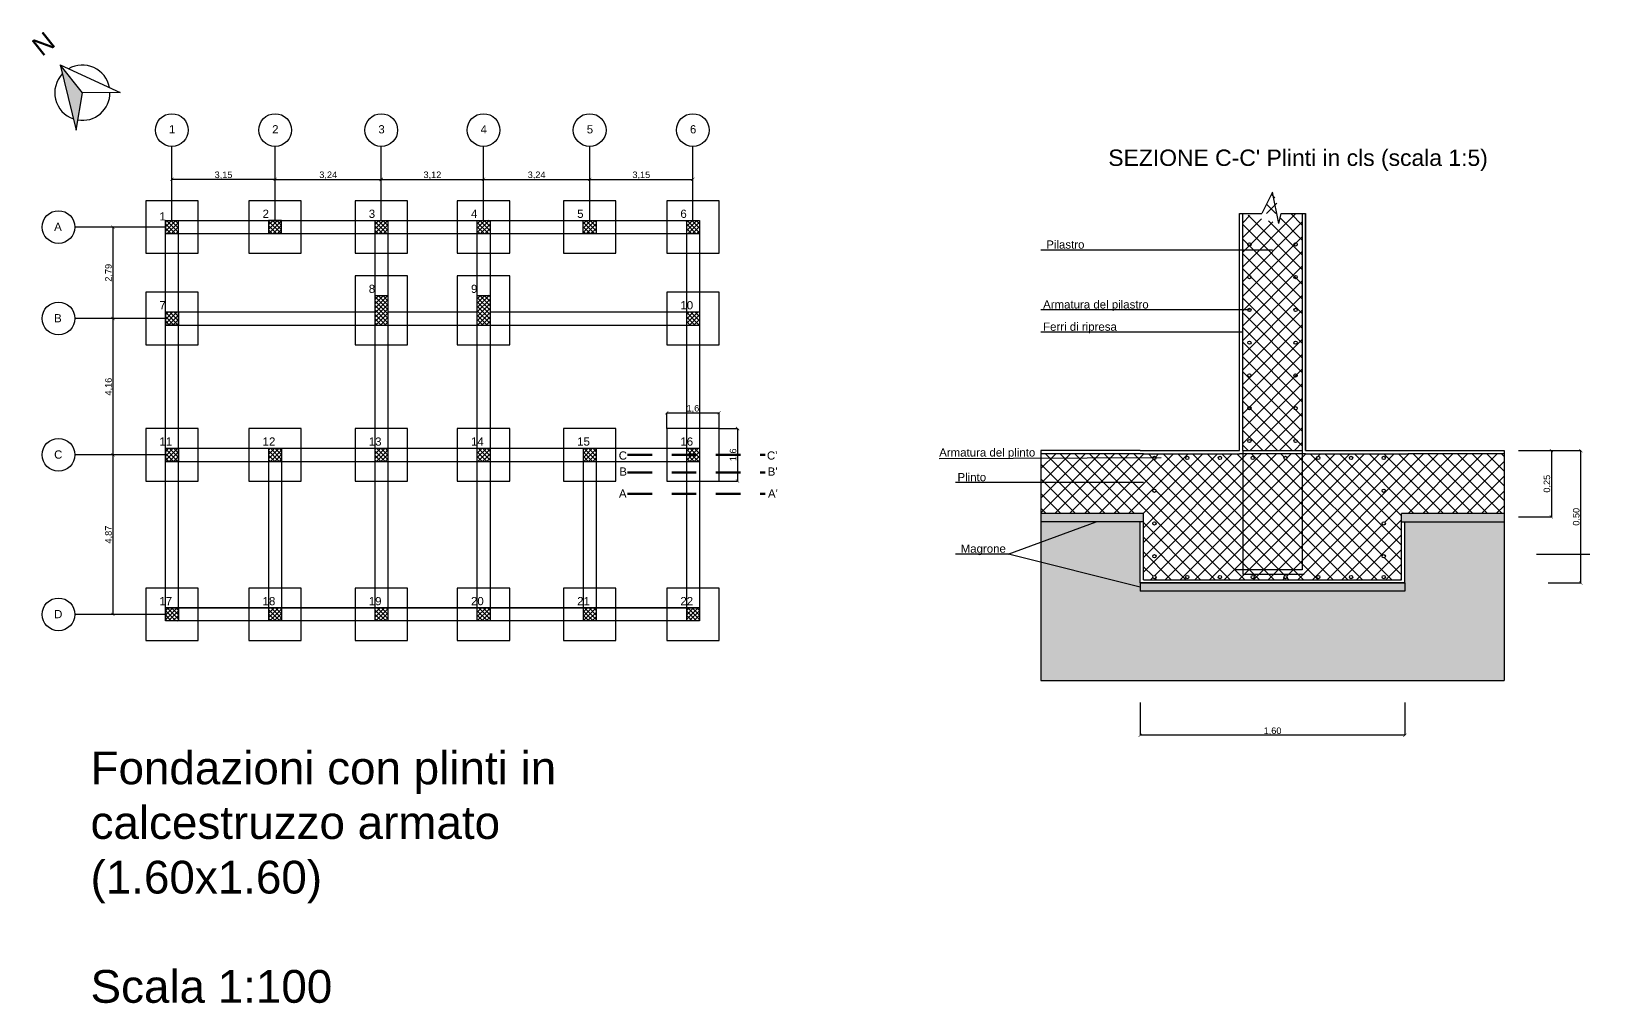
# Model space of a CAD drawing. Header units: millimetres. Extents: x 2459 to 3981, y 1231 to 4850.
# Drawn here: x 3890.41 to 3938.85, y 1268.4 to 1298.05 of the extents above; entities that cross this region are included whole.
import ezdxf
from ezdxf.enums import TextEntityAlignment as Align

# ---------------------------------------------------------------- set-up
doc = ezdxf.new("R2010")
doc.units = ezdxf.units.MM
for name, pattern in [('JIS_02_0.7', [1.35, 0.75, -0.6]), ('JIS_02_1.0', [2, 1, -1]), ('TRATTEGGIATA', [0.75, 0.5, -0.25])]:
    doc.linetypes.add(name, pattern=pattern)
doc.layers.add('quoteee', color=7, linetype='Continuous')
doc.layers.add('SEZIONI', color=7, linetype='TRATTEGGIATA', lineweight=60)
doc.styles.get("Standard").update_dxf_attribs({"font": 'arial.ttf'})
doc.dimstyles.new('Copia di ISO-25', dxfattribs={"dimtxt": 0.2, "dimasz": 0.1, "dimexe": 0, "dimexo": 0, "dimgap": 0, "dimtad": 3, "dimtxsty": 'Standard', "dimblk": 'ARCHTICK', "dimcen": -2.5, "dimclrd": 256, "dimclre": 256, "dimclrt": 256, "dimadec": 0, "dimazin": 0, "dimtfac": 1, "dimtmove": 2, "dimatfit": 3, "dimldrblk": 'ARCHTICK', "dimfxl": 1, "dimfxlon": 1, "dimtfillclr": 256, "dimlwd": -1, "dimlwe": -1, "dimarcsym": 0})

# ---------------------------------------------------------------- blocks, each defined once
blk = doc.blocks.new('_ArchTick')
at = {"color": 0, "linetype": 'ByBlock', "const_width": 0.15}
blk.add_lwpolyline([(-0.5, -0.5), (0.5, 0.5)], dxfattribs=at)
blk = doc.blocks.new('*D562')
at = {"ltscale": 0.01, "transparency": 16777216}
for p, q in [((3935.783, 1285.268), (3936.783, 1285.268)), ((3936.783, 1285.268), (3936.783, 1283.249)), ((3935.783, 1283.249), (3936.783, 1283.249))]:
    blk.add_line(p, q, dxfattribs=at)
at = {"layer": 'Defpoints', "color": 0, "lineweight": -3, "ltscale": 0.01, "transparency": 16777216}
for p in [(3935.339, 1285.268), (3935.339, 1283.249), (3936.783, 1283.249)]:
    blk.add_point(p, dxfattribs=at)
at = {"ltscale": 0.01, "transparency": 16777216, "xscale": 0.1, "yscale": 0.1, "zscale": 0.1}
for p, rotation in [((3936.783, 1285.268), 90), ((3936.783, 1283.249), 270)]:
    blk.add_blockref('_ArchTick', p, dxfattribs=dict(at, rotation=rotation))
at = {"ltscale": 0.01, "transparency": 16777216, "insert": (3936.663, 1284.258), "char_height": 0.2, "attachment_point": 5, "rotation": 90}
blk.add_mtext('0,25', dxfattribs=at)
blk = doc.blocks.new('*D563')
at = {"ltscale": 0.01, "transparency": 16777216}
for p, q in [((3936.679, 1285.268), (3937.679, 1285.268)), ((3937.679, 1281.23), (3937.679, 1285.268)), ((3936.679, 1281.23), (3937.679, 1281.23))]:
    blk.add_line(p, q, dxfattribs=at)
at = {"layer": 'Defpoints', "color": 0, "lineweight": -3, "ltscale": 0.01, "transparency": 16777216}
for p in [(3932.31, 1285.268), (3937.679, 1285.268), (3932.31, 1281.23)]:
    blk.add_point(p, dxfattribs=at)
at = {"ltscale": 0.01, "transparency": 16777216, "xscale": 0.1, "yscale": 0.1, "zscale": 0.1}
for p, rotation in [((3937.679, 1285.268), 90), ((3937.679, 1281.23), 270)]:
    blk.add_blockref('_ArchTick', p, dxfattribs=dict(at, rotation=rotation))
at = {"ltscale": 0.01, "transparency": 16777216, "insert": (3937.558, 1283.249), "char_height": 0.2, "attachment_point": 5, "rotation": 90}
blk.add_mtext('0,50', dxfattribs=at)
blk = doc.blocks.new('*D676')
at = {"ltscale": 0.01, "transparency": 16777216}
for p, q in [((3924.233, 1277.581), (3924.233, 1276.581)), ((3932.31, 1277.581), (3932.31, 1276.581)), ((3932.31, 1276.581), (3924.233, 1276.581))]:
    blk.add_line(p, q, dxfattribs=at)
at = {"layer": 'Defpoints', "color": 0, "lineweight": -3, "ltscale": 0.01, "transparency": 16777216}
for p in [(3924.233, 1280.98), (3932.31, 1280.98), (3924.233, 1276.581)]:
    blk.add_point(p, dxfattribs=at)
at = {"ltscale": 0.01, "transparency": 16777216, "xscale": 0.1, "yscale": 0.1, "zscale": 0.1, "rotation": 180}
blk.add_blockref('_ArchTick', (3924.233, 1276.581), dxfattribs=at)
at = {"ltscale": 0.01, "transparency": 16777216, "xscale": 0.1, "yscale": 0.1, "zscale": 0.1}
blk.add_blockref('_ArchTick', (3932.31, 1276.581), dxfattribs=at)
at = {"lineweight": -3, "ltscale": 0.01, "transparency": 16777216, "insert": (3928.272, 1276.701), "char_height": 0.2, "attachment_point": 5}
blk.add_mtext('1,60', dxfattribs=at)
blk = doc.blocks.new('*D684')
at = {"layer": 'Defpoints', "color": 0, "linetype": 'Continuous', "lineweight": -3, "ltscale": 0.01, "transparency": 16777216}
for p in [(3904.193, 1293.546), (3901.073, 1292.291), (3904.193, 1292.291)]:
    blk.add_point(p, dxfattribs=at)
at = {"layer": 'quoteee', "ltscale": 0.01, "transparency": 16777216}
for p, q in [((3901.073, 1292.546), (3901.073, 1293.546)), ((3901.073, 1293.546), (3904.193, 1293.546)), ((3904.193, 1292.546), (3904.193, 1293.546))]:
    blk.add_line(p, q, dxfattribs=at)
at = {"layer": 'quoteee', "linetype": 'Continuous', "ltscale": 0.01, "transparency": 16777216, "xscale": 0.1, "yscale": 0.1, "zscale": 0.1, "rotation": 180}
blk.add_blockref('_ArchTick', (3901.073, 1293.546), dxfattribs=at)
at = {"layer": 'quoteee', "linetype": 'Continuous', "ltscale": 0.01, "transparency": 16777216, "xscale": 0.1, "yscale": 0.1, "zscale": 0.1}
blk.add_blockref('_ArchTick', (3904.193, 1293.546), dxfattribs=at)
at = {"layer": 'quoteee', "linetype": 'Continuous', "lineweight": -3, "ltscale": 0.01, "transparency": 16777216, "insert": (3902.633, 1293.667), "char_height": 0.2, "attachment_point": 5}
blk.add_mtext('3,12', dxfattribs=at)
blk = doc.blocks.new('*D685')
at = {"layer": 'Defpoints', "color": 0, "linetype": 'Continuous', "lineweight": -3, "ltscale": 0.01, "transparency": 16777216}
for p in [(3894.683, 1293.546), (3894.683, 1292.291), (3897.833, 1292.291)]:
    blk.add_point(p, dxfattribs=at)
at = {"layer": 'quoteee', "ltscale": 0.01, "transparency": 16777216}
for p, q in [((3894.683, 1292.546), (3894.683, 1293.546)), ((3897.833, 1293.546), (3894.683, 1293.546)), ((3897.833, 1292.546), (3897.833, 1293.546))]:
    blk.add_line(p, q, dxfattribs=at)
at = {"layer": 'quoteee', "linetype": 'Continuous', "ltscale": 0.01, "transparency": 16777216, "xscale": 0.1, "yscale": 0.1, "zscale": 0.1, "rotation": 180}
blk.add_blockref('_ArchTick', (3894.683, 1293.546), dxfattribs=at)
at = {"layer": 'quoteee', "linetype": 'Continuous', "ltscale": 0.01, "transparency": 16777216, "xscale": 0.1, "yscale": 0.1, "zscale": 0.1}
blk.add_blockref('_ArchTick', (3897.833, 1293.546), dxfattribs=at)
at = {"layer": 'quoteee', "linetype": 'Continuous', "lineweight": -3, "ltscale": 0.01, "transparency": 16777216, "insert": (3896.258, 1293.667), "char_height": 0.2, "attachment_point": 5}
blk.add_mtext('3,15', dxfattribs=at)
blk = doc.blocks.new('*D686')
at = {"layer": 'Defpoints', "color": 0, "linetype": 'Continuous', "lineweight": -3, "ltscale": 0.01, "transparency": 16777216}
for p in [(3901.073, 1293.546), (3897.833, 1292.291), (3901.073, 1292.291)]:
    blk.add_point(p, dxfattribs=at)
at = {"layer": 'quoteee', "ltscale": 0.01, "transparency": 16777216}
for p, q in [((3897.833, 1292.546), (3897.833, 1293.546)), ((3897.833, 1293.546), (3901.073, 1293.546)), ((3901.073, 1292.546), (3901.073, 1293.546))]:
    blk.add_line(p, q, dxfattribs=at)
at = {"layer": 'quoteee', "linetype": 'Continuous', "ltscale": 0.01, "transparency": 16777216, "xscale": 0.1, "yscale": 0.1, "zscale": 0.1, "rotation": 180}
blk.add_blockref('_ArchTick', (3897.833, 1293.546), dxfattribs=at)
at = {"layer": 'quoteee', "linetype": 'Continuous', "ltscale": 0.01, "transparency": 16777216, "xscale": 0.1, "yscale": 0.1, "zscale": 0.1}
blk.add_blockref('_ArchTick', (3901.073, 1293.546), dxfattribs=at)
at = {"layer": 'quoteee', "linetype": 'Continuous', "lineweight": -3, "ltscale": 0.01, "transparency": 16777216, "insert": (3899.453, 1293.667), "char_height": 0.2, "attachment_point": 5}
blk.add_mtext('3,24', dxfattribs=at)
blk = doc.blocks.new('*D687')
at = {"layer": 'Defpoints', "color": 0, "linetype": 'Continuous', "lineweight": -3, "ltscale": 0.01, "transparency": 16777216}
for p in [(3907.433, 1293.546), (3904.193, 1292.291), (3907.433, 1292.291)]:
    blk.add_point(p, dxfattribs=at)
at = {"layer": 'quoteee', "ltscale": 0.01, "transparency": 16777216}
for p, q in [((3904.193, 1292.546), (3904.193, 1293.546)), ((3904.193, 1293.546), (3907.433, 1293.546)), ((3907.433, 1292.546), (3907.433, 1293.546))]:
    blk.add_line(p, q, dxfattribs=at)
at = {"layer": 'quoteee', "linetype": 'Continuous', "ltscale": 0.01, "transparency": 16777216, "xscale": 0.1, "yscale": 0.1, "zscale": 0.1, "rotation": 180}
blk.add_blockref('_ArchTick', (3904.193, 1293.546), dxfattribs=at)
at = {"layer": 'quoteee', "linetype": 'Continuous', "ltscale": 0.01, "transparency": 16777216, "xscale": 0.1, "yscale": 0.1, "zscale": 0.1}
blk.add_blockref('_ArchTick', (3907.433, 1293.546), dxfattribs=at)
at = {"layer": 'quoteee', "linetype": 'Continuous', "lineweight": -3, "ltscale": 0.01, "transparency": 16777216, "insert": (3905.813, 1293.667), "char_height": 0.2, "attachment_point": 5}
blk.add_mtext('3,24', dxfattribs=at)
blk = doc.blocks.new('*D688')
at = {"layer": 'Defpoints', "color": 0, "linetype": 'Continuous', "lineweight": -3, "ltscale": 0.01, "transparency": 16777216}
for p in [(3910.583, 1293.546), (3907.433, 1292.291), (3910.583, 1292.291)]:
    blk.add_point(p, dxfattribs=at)
at = {"layer": 'quoteee', "ltscale": 0.01, "transparency": 16777216}
for p, q in [((3907.433, 1292.546), (3907.433, 1293.546)), ((3907.433, 1293.546), (3910.583, 1293.546)), ((3910.583, 1292.546), (3910.583, 1293.546))]:
    blk.add_line(p, q, dxfattribs=at)
at = {"layer": 'quoteee', "linetype": 'Continuous', "ltscale": 0.01, "transparency": 16777216, "xscale": 0.1, "yscale": 0.1, "zscale": 0.1, "rotation": 180}
blk.add_blockref('_ArchTick', (3907.433, 1293.546), dxfattribs=at)
at = {"layer": 'quoteee', "linetype": 'Continuous', "ltscale": 0.01, "transparency": 16777216, "xscale": 0.1, "yscale": 0.1, "zscale": 0.1}
blk.add_blockref('_ArchTick', (3910.583, 1293.546), dxfattribs=at)
at = {"layer": 'quoteee', "linetype": 'Continuous', "lineweight": -3, "ltscale": 0.01, "transparency": 16777216, "insert": (3909.008, 1293.667), "char_height": 0.2, "attachment_point": 5}
blk.add_mtext('3,15', dxfattribs=at)
blk = doc.blocks.new('*D689')
at = {"layer": 'Defpoints', "color": 0, "linetype": 'Continuous', "lineweight": -3, "ltscale": 0.01, "transparency": 16777216}
for p in [(3894.483, 1292.091), (3892.885, 1289.301), (3894.483, 1289.301)]:
    blk.add_point(p, dxfattribs=at)
at = {"layer": 'quoteee', "ltscale": 0.01, "transparency": 16777216}
for p, q in [((3893.885, 1292.091), (3892.885, 1292.091)), ((3892.885, 1292.091), (3892.885, 1289.301)), ((3893.885, 1289.301), (3892.885, 1289.301))]:
    blk.add_line(p, q, dxfattribs=at)
at = {"layer": 'quoteee', "linetype": 'Continuous', "ltscale": 0.01, "transparency": 16777216, "xscale": 0.1, "yscale": 0.1, "zscale": 0.1}
for p, rotation in [((3892.885, 1292.091), 90), ((3892.885, 1289.301), 270)]:
    blk.add_blockref('_ArchTick', p, dxfattribs=dict(at, rotation=rotation))
at = {"layer": 'quoteee', "linetype": 'Continuous', "lineweight": -3, "ltscale": 0.01, "transparency": 16777216, "insert": (3892.764, 1290.696), "char_height": 0.2, "attachment_point": 5, "rotation": 90}
blk.add_mtext('2,79', dxfattribs=at)
blk = doc.blocks.new('*D690')
at = {"layer": 'Defpoints', "color": 0, "linetype": 'Continuous', "lineweight": -3, "ltscale": 0.01, "transparency": 16777216}
for p in [(3894.483, 1289.301), (3892.885, 1285.141), (3894.483, 1285.141)]:
    blk.add_point(p, dxfattribs=at)
at = {"layer": 'quoteee', "ltscale": 0.01, "transparency": 16777216}
for p, q in [((3893.885, 1289.301), (3892.885, 1289.301)), ((3892.885, 1289.301), (3892.885, 1285.141)), ((3893.885, 1285.141), (3892.885, 1285.141))]:
    blk.add_line(p, q, dxfattribs=at)
at = {"layer": 'quoteee', "linetype": 'Continuous', "ltscale": 0.01, "transparency": 16777216, "xscale": 0.1, "yscale": 0.1, "zscale": 0.1}
for p, rotation in [((3892.885, 1289.301), 90), ((3892.885, 1285.141), 270)]:
    blk.add_blockref('_ArchTick', p, dxfattribs=dict(at, rotation=rotation))
at = {"layer": 'quoteee', "linetype": 'Continuous', "lineweight": -3, "ltscale": 0.01, "transparency": 16777216, "insert": (3892.764, 1287.221), "char_height": 0.2, "attachment_point": 5, "rotation": 90}
blk.add_mtext('4,16', dxfattribs=at)
blk = doc.blocks.new('*D691')
at = {"layer": 'Defpoints', "color": 0, "linetype": 'Continuous', "lineweight": -3, "ltscale": 0.01, "transparency": 16777216}
for p in [(3894.483, 1285.141), (3892.885, 1280.271), (3894.483, 1280.271)]:
    blk.add_point(p, dxfattribs=at)
at = {"layer": 'quoteee', "ltscale": 0.01, "transparency": 16777216}
for p, q in [((3893.885, 1285.141), (3892.885, 1285.141)), ((3892.885, 1285.141), (3892.885, 1280.271)), ((3893.885, 1280.271), (3892.885, 1280.271))]:
    blk.add_line(p, q, dxfattribs=at)
at = {"layer": 'quoteee', "linetype": 'Continuous', "ltscale": 0.01, "transparency": 16777216, "xscale": 0.1, "yscale": 0.1, "zscale": 0.1}
for p, rotation in [((3892.885, 1285.141), 90), ((3892.885, 1280.271), 270)]:
    blk.add_blockref('_ArchTick', p, dxfattribs=dict(at, rotation=rotation))
at = {"layer": 'quoteee', "linetype": 'Continuous', "lineweight": -3, "ltscale": 0.01, "transparency": 16777216, "insert": (3892.764, 1282.706), "char_height": 0.2, "attachment_point": 5, "rotation": 90}
blk.add_mtext('4,87', dxfattribs=at)
blk = doc.blocks.new('*D694')
at = {"ltscale": 0.01, "transparency": 16777216}
for p, q in [((3909.783, 1285.941), (3909.783, 1286.423)), ((3909.783, 1286.423), (3911.383, 1286.423)), ((3911.383, 1285.941), (3911.383, 1286.423))]:
    blk.add_line(p, q, dxfattribs=at)
at = {"layer": 'Defpoints', "color": 0, "linetype": 'Continuous', "lineweight": -3, "ltscale": 0.01, "transparency": 16777216}
for p in [(3911.383, 1286.423), (3909.783, 1285.941), (3911.383, 1285.941)]:
    blk.add_point(p, dxfattribs=at)
at = {"linetype": 'Continuous', "ltscale": 0.01, "transparency": 16777216, "xscale": 0.1, "yscale": 0.1, "zscale": 0.1, "rotation": 180}
blk.add_blockref('_ArchTick', (3909.783, 1286.423), dxfattribs=at)
at = {"linetype": 'Continuous', "ltscale": 0.01, "transparency": 16777216, "xscale": 0.1, "yscale": 0.1, "zscale": 0.1}
blk.add_blockref('_ArchTick', (3911.383, 1286.423), dxfattribs=at)
at = {"linetype": 'Continuous', "lineweight": -3, "ltscale": 0.01, "transparency": 16777216, "insert": (3910.583, 1286.543), "char_height": 0.2, "attachment_point": 5}
blk.add_mtext('1,6', dxfattribs=at)
blk = doc.blocks.new('*D695')
at = {"ltscale": 0.01, "transparency": 16777216}
for p, q in [((3911.383, 1285.941), (3911.946, 1285.941)), ((3911.946, 1285.941), (3911.946, 1284.341)), ((3911.383, 1284.341), (3911.946, 1284.341))]:
    blk.add_line(p, q, dxfattribs=at)
at = {"layer": 'Defpoints', "color": 0, "linetype": 'Continuous', "lineweight": -3, "ltscale": 0.01, "transparency": 16777216}
for p in [(3911.383, 1285.941), (3911.383, 1284.341), (3911.946, 1284.341)]:
    blk.add_point(p, dxfattribs=at)
at = {"linetype": 'Continuous', "ltscale": 0.01, "transparency": 16777216, "xscale": 0.1, "yscale": 0.1, "zscale": 0.1}
for p, rotation in [((3911.946, 1285.941), 90), ((3911.946, 1284.341), 270)]:
    blk.add_blockref('_ArchTick', p, dxfattribs=dict(at, rotation=rotation))
at = {"linetype": 'Continuous', "lineweight": -3, "ltscale": 0.01, "transparency": 16777216, "insert": (3911.826, 1285.141), "char_height": 0.2, "attachment_point": 5, "rotation": 90}
blk.add_mtext('1,6', dxfattribs=at)

msp = doc.modelspace()

# ---------------------------------------------------------------- hatches: boundary and pattern name
at = {"linetype": 'Continuous', "ltscale": 0.01}
h = msp.add_hatch(color=256, dxfattribs=at)
h.dxf.hatch_style = 1
h.paths.add_polyline_path([(3891.761165, 1295.046788), (3891.950362, 1296.189699), (3891.272383, 1297.038972)])
at = {"ltscale": 0.01, "true_color": 0x939598, "transparency": 33554559}
h = msp.add_hatch(dxfattribs=at)
h.set_pattern_fill('ANSI37', color=252, scale=0.1)
h.set_pattern_definition([(45, (787.16308, -416.97187), (-0.224506403, 0.224506403), []), (135, (787.16308, -416.97187), (-0.224506403, -0.224506403), [])])
h.paths.add_polyline_path([(3929.181354, 1283.645877), (3929.181354, 1285.167942), (3927.362196, 1285.167942), (3927.362196, 1283.513068), (3927.362196, 1281.626719), (3929.181354, 1281.626719)], flags=17)
h.paths.add_polyline_path([(3928.618014, 1285.045419, -1), (3928.718014, 1285.045419, -1)], flags=16)
h.paths.add_polyline_path([(3927.618014, 1285.045419, -1), (3927.718014, 1285.045419, -1)], flags=16)
h.paths.add_polyline_path([(3927.362196, 1283.513068), (3927.362196, 1285.167942), (3927.262196, 1285.167942), (3924.33346, 1285.167942), (3921.204724, 1285.167942), (3921.204724, 1283.348785), (3924.33346, 1283.348785), (3924.33346, 1281.329628), (3932.21009, 1281.329628), (3932.21009, 1283.348785), (3935.338826, 1283.348785), (3935.338826, 1285.167942), (3932.41009, 1285.167942), (3929.281354, 1285.167942), (3929.181354, 1285.167942), (3929.181354, 1283.645877), (3929.181354, 1281.626719), (3927.362196, 1281.626719)])
h.paths.add_polyline_path([(3926.718014, 1281.407061, -1), (3926.618014, 1281.407061, -1)], flags=16)
h.paths.add_polyline_path([(3926.618014, 1285.045419, -1), (3926.718014, 1285.045419, -1)], flags=16)
h.paths.add_polyline_path([(3927.718014, 1281.407061, -1), (3927.618014, 1281.407061, -1)], flags=16)
h.paths.add_polyline_path([(3924.618014, 1283.045419, -1), (3924.718014, 1283.045419, -1)], flags=16)
h.paths.add_polyline_path([(3925.718014, 1281.407061, -1), (3925.618014, 1281.407061, -1)], flags=16)
h.paths.add_polyline_path([(3925.618014, 1285.045419, -1), (3925.718014, 1285.045419, -1)], flags=16)
h.paths.add_polyline_path([(3924.618014, 1284.045419, -1), (3924.718014, 1284.045419, -1)], flags=16)
h.paths.add_polyline_path([(3924.718014, 1282.045419, -1), (3924.618014, 1282.045419, -1)], flags=16)
h.paths.add_polyline_path([(3928.718014, 1281.407061, -1), (3928.618014, 1281.407061, -1)], flags=16)
h.paths.add_polyline_path([(3924.718014, 1281.407061, -1), (3924.618014, 1281.407061, -1)], flags=16)
h.paths.add_polyline_path([(3924.618014, 1285.045419, -1), (3924.718014, 1285.045419, -1)], flags=16)
h.paths.add_polyline_path([(3929.718014, 1281.407061, -1), (3929.618014, 1281.407061, -1)], flags=16)
h.paths.add_polyline_path([(3929.618014, 1285.045419, -1), (3929.718014, 1285.045419, -1)], flags=16)
h.paths.add_polyline_path([(3930.718014, 1281.407061, -1), (3930.618014, 1281.407061, -1)], flags=16)
h.paths.add_polyline_path([(3930.618014, 1285.045419, -1), (3930.718014, 1285.045419, -1)], flags=16)
h.paths.add_polyline_path([(3931.718014, 1283.045419, -1), (3931.618014, 1283.045419, -1)], flags=16)
h.paths.add_polyline_path([(3931.718014, 1284.045419, -1), (3931.618014, 1284.045419, -1)], flags=16)
h.paths.add_polyline_path([(3931.718014, 1282.045419, -1), (3931.618014, 1282.045419, -1)], flags=16)
h.paths.add_polyline_path([(3931.718014, 1281.407061, -1), (3931.618014, 1281.407061, -1)], flags=16)
h.paths.add_polyline_path([(3931.618014, 1285.045419, -1), (3931.718014, 1285.045419, -1)], flags=16)
h.paths.add_polyline_path([(3954.757099, 1285.167942), (3951.728363, 1285.167942), (3951.728363, 1285.267942), (3949.909206, 1285.267942), (3949.909206, 1285.167942), (3946.88047, 1285.167942), (3946.88047, 1281.329628), (3954.757099, 1281.329628)])
edge = h.paths.add_edge_path()
edge.add_line((3927.362196, 1285.267942), (3929.181354, 1285.267942))
edge.add_line((3927.362196, 1285.267942), (3927.362196, 1292.500137))
edge.add_line((3929.181354, 1292.500137), (3929.181354, 1285.267942))
edge.add_line((3928.460024, 1292.196038), (3928.271775, 1293.155559))
edge.add_line((3928.460024, 1292.196038), (3928.53695, 1292.500137))
edge.add_line((3928.271775, 1293.155559), (3927.950032, 1292.500137))
edge.add_line((3928.53695, 1292.500137), (3929.281354, 1292.500137))
edge.add_line((3927.262196, 1292.500137), (3927.950032, 1292.500137))
at = {"linetype": 'Continuous', "ltscale": 0.01}
h = msp.add_hatch(dxfattribs=at)
h.set_pattern_fill('ANSI37', color=256, scale=0.03)
h.set_pattern_definition([(45, (265.53718, -73.01051), (-0.067351921, 0.067351921), []), (135, (265.53718, -73.01051), (-0.067351921, -0.067351921), [])])
h.paths.add_polyline_path([(3901.272514, 1280.470565), (3900.872514, 1280.470565), (3900.872514, 1280.070565), (3901.272514, 1280.070565)])
h.paths.add_polyline_path([(3904.392514, 1280.470565), (3903.992514, 1280.470565), (3903.992514, 1280.070565), (3904.392514, 1280.070565)])
h.paths.add_polyline_path([(3894.882514, 1292.290565), (3894.482514, 1292.290565), (3894.482514, 1291.890565), (3894.882514, 1291.890565)])
h.paths.add_polyline_path([(3894.882514, 1289.500565), (3894.482514, 1289.500565), (3894.482514, 1289.100565), (3894.882514, 1289.100565)])
h.paths.add_polyline_path([(3901.272514, 1290.000565), (3900.872514, 1290.000565), (3900.872514, 1289.100565), (3901.272514, 1289.100565)])
h.paths.add_polyline_path([(3904.392514, 1290.000565), (3903.992514, 1290.000565), (3903.992514, 1289.100565), (3904.392514, 1289.100565)])
h.paths.add_polyline_path([(3901.272514, 1292.290565), (3900.872514, 1292.290565), (3900.872514, 1291.890565), (3901.272514, 1291.890565)])
h.paths.add_polyline_path([(3904.392514, 1292.290565), (3903.992514, 1292.290565), (3903.992514, 1291.890565), (3904.392514, 1291.890565)])
h.paths.add_polyline_path([(3910.782514, 1292.290565), (3910.382514, 1292.290565), (3910.382514, 1291.890565), (3910.782514, 1291.890565)])
h.paths.add_polyline_path([(3910.782514, 1289.500565), (3910.382514, 1289.500565), (3910.382514, 1289.100565), (3910.782514, 1289.100565)])
h.paths.add_polyline_path([(3910.782514, 1285.340565), (3910.382514, 1285.340565), (3910.382514, 1284.940565), (3910.782514, 1284.940565)])
h.paths.add_polyline_path([(3907.632514, 1285.340565), (3907.232514, 1285.340565), (3907.232514, 1284.940565), (3907.632514, 1284.940565)])
h.paths.add_polyline_path([(3904.392514, 1285.340565), (3903.992514, 1285.340565), (3903.992514, 1284.940565), (3904.392514, 1284.940565)])
h.paths.add_polyline_path([(3901.272514, 1285.340565), (3900.872514, 1285.340565), (3900.872514, 1284.940565), (3901.272514, 1284.940565)])
h.paths.add_polyline_path([(3898.032514, 1285.340565), (3897.632514, 1285.340565), (3897.632514, 1284.940565), (3898.032514, 1284.940565)])
h.paths.add_polyline_path([(3894.882514, 1285.340565), (3894.482514, 1285.340565), (3894.482514, 1284.940565), (3894.882514, 1284.940565)])
h.paths.add_polyline_path([(3898.032514, 1280.470565), (3897.632514, 1280.470565), (3897.632514, 1280.070565), (3898.032514, 1280.070565)])
h.paths.add_polyline_path([(3907.632514, 1280.470565), (3907.232514, 1280.470565), (3907.232514, 1280.070565), (3907.632514, 1280.070565)])
h.paths.add_polyline_path([(3897.632514, 1291.890565), (3898.032514, 1291.890565), (3898.032514, 1292.290565), (3897.632514, 1292.290565)])
h.paths.add_polyline_path([(3907.632514, 1291.890565), (3907.232514, 1291.890565), (3907.232514, 1292.290565), (3907.632514, 1292.290565)])
at = {"ltscale": 0.01, "true_color": 0x939598, "transparency": 33554559}
h = msp.add_hatch(dxfattribs=at)
h.set_pattern_fill('EARTH', color=252, scale=0.1, angle=45)
h.set_pattern_definition([(45, (787.1631, -416.9719), (0, 0.89802561), [0.635, -0.635]), (45, (786.9947, -416.8035), (0, 0.89802561), [0.635, -0.635]), (45, (786.8263, -416.6351), (0, 0.89802561), [0.635, -0.635]), (135, (786.8263, -416.52286), (-0.89802561, 0), [0.635, -0.635]), (135, (786.9947, -416.3545), (-0.89802561, 0), [0.635, -0.635]), (135, (787.1631, -416.1861), (-0.89802561, 0), [0.635, -0.635])])
h.paths.add_polyline_path([(3935.338826, 1283.098785), (3932.31009, 1283.098785), (3932.31009, 1281.229628), (3932.31009, 1280.979628), (3924.23346, 1280.979628), (3924.23346, 1281.229628), (3924.23346, 1283.098785), (3921.204724, 1283.098785), (3921.204724, 1278.248785), (3935.338826, 1278.248785)])
h.paths.add_polyline_path([(3957.885836, 1283.248785), (3954.857099, 1283.248785), (3954.857099, 1281.229628), (3954.857099, 1280.979628), (3946.78047, 1280.979628), (3946.78047, 1281.229628), (3946.78047, 1283.248785), (3943.751733, 1283.248785), (3943.751733, 1278.248785), (3957.885836, 1278.248785)])
h.paths.add_polyline_path([(3980.637112, 1283.248785), (3977.608376, 1283.248785), (3977.608376, 1280.729628), (3969.531746, 1280.729628), (3969.531746, 1283.248785), (3966.50301, 1283.248785), (3966.50301, 1278.248785), (3980.637112, 1278.248785)])
h.paths.add_polyline_path([(3969.531746, 1285.267942), (3966.50301, 1285.267942), (3966.50301, 1283.248785), (3969.531746, 1283.248785)])
h.paths.add_polyline_path([(3980.637112, 1285.267942), (3977.608376, 1285.267942), (3977.608376, 1283.248785), (3980.637112, 1283.248785)])
h.paths.add_polyline_path([(3977.608376, 1285.267942), (3969.531746, 1285.267942), (3969.531746, 1283.248785), (3969.531746, 1281.229628), (3977.608376, 1281.229628), (3977.608376, 1283.248785)])
h.paths.add_polyline_path([(3974.47964, 1283.248785), (3974.47964, 1282.769712), (3972.660482, 1282.769712), (3972.660482, 1283.248785), (3972.660482, 1285.167942), (3974.47964, 1285.167942)], flags=16)
h.paths.add_polyline_path([(3977.608376, 1281.229628), (3969.531746, 1281.229628), (3969.531746, 1280.729628), (3977.608376, 1280.729628)], flags=17)
h.paths.add_polyline_path([(3957.885836, 1285.267942), (3954.857099, 1285.267942), (3954.857099, 1283.248785), (3957.885836, 1283.248785)])
h.paths.add_polyline_path([(3946.78047, 1285.267942), (3943.751733, 1285.267942), (3943.751733, 1283.248785), (3946.78047, 1283.248785)])
h = msp.add_hatch(dxfattribs=at)
h.set_pattern_fill('CROSS', color=252, scale=0.01)
h.set_pattern_definition([(0, (264.06772, -115.493816), (0.0635, 0.0635), [0.03175, -0.09525]), (90, (264.0836, -115.50969), (-0.0635, 0.0635), [0.03175, -0.09525])])
h.paths.add_polyline_path([(3924.33346, 1283.348785), (3921.204724, 1283.348785), (3921.204724, 1283.248785), (3921.204724, 1283.098785), (3923.990012, 1283.098785), (3924.33346, 1283.098785)])
h.paths.add_polyline_path([(3935.338826, 1283.348785), (3932.21009, 1283.348785), (3932.21009, 1283.098785), (3935.095378, 1283.098785), (3935.338826, 1283.098785), (3935.338826, 1283.248785)])
h.paths.add_polyline_path([(3924.23346, 1280.979628), (3932.31009, 1280.979628), (3932.31009, 1281.229628), (3924.23346, 1281.229628)])
at = {"linetype": 'Continuous', "ltscale": 0.01}
h = msp.add_hatch(dxfattribs=at)
h.set_pattern_fill('ANSI37', color=256, scale=0.03)
h.set_pattern_definition([(45, (313.04826, -103.90139), (-0.067351921, 0.067351921), []), (135, (313.04826, -103.90139), (-0.067351921, -0.067351921), [])])
h.paths.add_polyline_path([(3894.882514, 1280.470565), (3894.482514, 1280.470565), (3894.482514, 1280.070565), (3894.882514, 1280.070565)])
h.paths.add_polyline_path([(3910.782514, 1280.070565), (3910.782514, 1280.470565), (3910.382514, 1280.470565), (3910.382514, 1280.070565)])

# ---------------------------------------------------------------- linework, layer by layer
for p, q in [((3891.272383, 1297.038972), (3893.108763, 1296.201841)), ((3891.272383, 1297.038972), (3891.761165, 1295.046788)), ((3891.950362, 1296.189699), (3891.272383, 1297.038972)), ((3891.272383, 1297.038972), (3893.108763, 1296.201841)), ((3891.272383, 1297.038972), (3891.761165, 1295.046788)), ((3891.950362, 1296.189699), (3891.272383, 1297.038972)), ((3891.761165, 1295.046788), (3891.950362, 1296.189699)), ((3891.761165, 1295.046788), (3891.950362, 1296.189699)), ((3893.108763, 1296.201841), (3891.950362, 1296.189699)), ((3893.108763, 1296.201841), (3891.950362, 1296.189699))]:
    msp.add_line(p, q)
at = {"linetype": 'Continuous', "lineweight": -3, "ltscale": 0.01}
for p, q in [((3894.682514, 1292.290565), (3894.682514, 1294.55087)), ((3897.832514, 1292.290565), (3897.832514, 1294.55087)), ((3901.072514, 1292.290565), (3901.072514, 1294.55087)), ((3904.192514, 1292.290565), (3904.192514, 1294.55087)), ((3907.432514, 1292.290565), (3907.432514, 1294.55087)), ((3910.582514, 1292.290565), (3910.582514, 1294.55087)), ((3894.482514, 1292.290565), (3910.782514, 1292.290565)), ((3894.482514, 1280.070565), (3894.482514, 1292.290565)), ((3894.882514, 1280.070565), (3894.882514, 1292.290565)), ((3900.872514, 1292.290565), (3900.872514, 1284.940565)), ((3901.272514, 1292.290565), (3901.272514, 1284.940565)), ((3903.992514, 1292.290565), (3903.992514, 1284.940565)), ((3904.392514, 1292.290565), (3904.392514, 1284.940565)), ((3910.382514, 1292.290565), (3910.382514, 1280.070565)), ((3910.382514, 1292.290565), (3910.382514, 1280.070565)), ((3910.782514, 1292.290565), (3910.782514, 1280.070565)), ((3910.782514, 1292.290565), (3910.782514, 1280.070565)), ((3894.482514, 1291.890565), (3910.782514, 1291.890565)), ((3928.27038, 1291.390591), (3921.204724, 1291.390591)), ((3900.872514, 1290.000565), (3901.272514, 1290.000565)), ((3903.992514, 1290.000565), (3904.392514, 1290.000565)), ((3894.482514, 1289.500565), (3894.882514, 1289.500565)), ((3894.482514, 1289.100565), (3894.482514, 1289.500565)), ((3894.482514, 1289.500565), (3900.872514, 1289.500565)), ((3894.882514, 1289.500565), (3894.882514, 1289.100565)), ((3901.272514, 1289.500565), (3903.992514, 1289.500565)), ((3904.392514, 1289.500565), (3910.782514, 1289.500565)), ((3927.567883, 1289.5622), (3921.204724, 1289.5622)), ((3894.882514, 1289.100565), (3894.482514, 1289.100565)), ((3894.482514, 1289.100565), (3910.782514, 1289.100565)), ((3927.362196, 1288.88404), (3921.204724, 1288.88404)), ((3894.482514, 1285.340565), (3894.882514, 1285.340565)), ((3894.482514, 1284.940565), (3894.482514, 1285.340565)), ((3894.482514, 1285.340565), (3910.782514, 1285.340565)), ((3894.882514, 1285.340565), (3894.882514, 1284.940565)), ((3897.632514, 1285.340565), (3897.632514, 1280.070565)), ((3898.032514, 1285.340565), (3898.032514, 1280.070565)), ((3907.232514, 1285.340565), (3907.232514, 1280.070565)), ((3907.632514, 1285.340565), (3907.632514, 1280.070565)), ((3894.882514, 1284.940565), (3894.482514, 1284.940565)), ((3894.482514, 1284.940565), (3910.782514, 1284.940565)), ((3924.875537, 1285.045419), (3918.100016, 1285.018345)), ((3924.33346, 1284.29163), (3918.592612, 1284.29163)), ((3910.782514, 1280.470565), (3894.482514, 1280.470565)), ((3894.482514, 1280.470565), (3894.882514, 1280.470565)), ((3894.482514, 1280.070565), (3894.482514, 1280.470565)), ((3894.482514, 1280.470565), (3910.782514, 1280.470565)), ((3894.882514, 1280.470565), (3894.882514, 1280.070565)), ((3910.782514, 1280.070565), (3894.482514, 1280.070565)), ((3894.882514, 1280.070565), (3894.482514, 1280.070565))]:
    msp.add_line(p, q, dxfattribs=at)
at = {"ltscale": 0.01}
for p, q in [((3928.271775, 1293.155559), (3927.950032, 1292.500137)), ((3928.460024, 1292.196038), (3928.271775, 1293.155559)), ((3927.262196, 1285.267942), (3927.262196, 1292.500137)), ((3927.262196, 1285.267942), (3927.262196, 1292.500137)), ((3927.262196, 1292.500137), (3927.950032, 1292.500137)), ((3927.362196, 1285.267942), (3927.362196, 1292.500137)), ((3928.460024, 1292.196038), (3928.53695, 1292.500137)), ((3928.53695, 1292.500137), (3929.281354, 1292.500137)), ((3929.181354, 1292.500137), (3929.181354, 1285.267942)), ((3929.281354, 1285.267942), (3929.281354, 1292.500137)), ((3929.281354, 1292.500137), (3929.281354, 1285.267942)), ((3924.23346, 1285.267942), (3921.204724, 1285.267942)), ((3921.204724, 1285.267942), (3921.204724, 1283.248785)), ((3924.33346, 1285.167942), (3921.204724, 1285.167942)), ((3924.23346, 1285.267942), (3927.262196, 1285.267942)), ((3924.33346, 1285.167942), (3927.262196, 1285.167942)), ((3929.281354, 1285.167942), (3927.262196, 1285.167942)), ((3927.362196, 1285.267942), (3927.362196, 1283.513068)), ((3927.362196, 1285.267942), (3929.181354, 1285.267942)), ((3929.181354, 1285.267942), (3929.181354, 1283.645877)), ((3929.281354, 1285.267942), (3932.31009, 1285.267942)), ((3929.281354, 1285.167942), (3932.41009, 1285.167942)), ((3932.31009, 1285.267942), (3935.338826, 1285.267942)), ((3935.338826, 1285.167942), (3932.41009, 1285.167942)), ((3935.338826, 1285.267942), (3935.338826, 1283.248785)), ((3927.362196, 1283.513068), (3927.362196, 1281.49391)), ((3929.181354, 1283.645877), (3929.181354, 1281.626719)), ((3924.33346, 1283.348785), (3921.204724, 1283.348785)), ((3921.204724, 1283.248785), (3921.204724, 1278.248785)), ((3924.33346, 1283.098785), (3921.204724, 1283.098785)), ((3924.23346, 1281.229628), (3924.23346, 1283.098785)), ((3924.33346, 1281.329628), (3924.33346, 1283.348785)), ((3935.338826, 1283.348785), (3932.21009, 1283.348785)), ((3932.21009, 1281.329628), (3932.21009, 1283.348785)), ((3932.21009, 1283.098785), (3935.338826, 1283.098785)), ((3932.31009, 1281.229628), (3932.31009, 1283.098785)), ((3932.31009, 1281.229628), (3932.31009, 1283.098785)), ((3935.338826, 1283.248785), (3935.338826, 1278.248785)), ((3920.216975, 1282.110375), (3918.592612, 1282.110375)), ((3924.23346, 1281.104628), (3920.216975, 1282.110375)), ((3936.326576, 1282.110375), (3937.950938, 1282.110375)), ((3929.181354, 1281.626719), (3927.140038, 1281.626719)), ((3927.362196, 1281.49391), (3929.237419, 1281.49391)), ((3924.23346, 1281.229628), (3932.31009, 1281.229628)), ((3924.23346, 1281.229628), (3924.23346, 1280.979628)), ((3932.31009, 1280.979628), (3924.23346, 1280.979628)), ((3924.33346, 1281.329628), (3932.21009, 1281.329628)), ((3932.31009, 1281.229628), (3932.31009, 1280.979628)), ((3921.204724, 1278.248785), (3935.338826, 1278.248785))]:
    msp.add_line(p, q, dxfattribs=at)
at = {"lineweight": -3, "ltscale": 0.01}
for p, q in [((3894.482514, 1292.090565), (3891.722209, 1292.090565)), ((3894.482514, 1289.300565), (3891.722209, 1289.300565)), ((3894.482514, 1285.140565), (3891.722209, 1285.140565)), ((3920.204788, 1282.113426), (3922.890816, 1283.098785)), ((3894.482514, 1280.270565), (3891.722209, 1280.270565))]:
    msp.add_line(p, q, dxfattribs=at)
for points in [[(3893.882514, 1291.290565), (3895.482514, 1291.290565), (3895.482514, 1292.890565), (3893.882514, 1292.890565)], [(3897.032514, 1291.290565), (3898.632514, 1291.290565), (3898.632514, 1292.890565), (3897.032514, 1292.890565)], [(3900.272514, 1291.290565), (3901.872514, 1291.290565), (3901.872514, 1292.890565), (3900.272514, 1292.890565)], [(3903.392514, 1291.290565), (3904.992514, 1291.290565), (3904.992514, 1292.890565), (3903.392514, 1292.890565)], [(3906.632514, 1291.290565), (3908.232514, 1291.290565), (3908.232514, 1292.890565), (3906.632514, 1292.890565)], [(3909.782514, 1291.290565), (3911.382514, 1291.290565), (3911.382514, 1292.890565), (3909.782514, 1292.890565)], [(3897.632514, 1291.890565), (3898.032514, 1291.890565), (3898.032514, 1292.290565), (3897.632514, 1292.290565)], [(3907.632514, 1291.890565), (3907.232514, 1291.890565), (3907.232514, 1292.290565), (3907.632514, 1292.290565)], [(3900.272514, 1288.500565), (3901.872514, 1288.500565), (3901.872514, 1290.600565), (3900.272514, 1290.600565)], [(3903.392514, 1288.500565), (3904.992514, 1288.500565), (3904.992514, 1290.600565), (3903.392514, 1290.600565)], [(3893.882514, 1288.500565), (3895.482514, 1288.500565), (3895.482514, 1290.100565), (3893.882514, 1290.100565)], [(3909.782514, 1288.500565), (3911.382514, 1288.500565), (3911.382514, 1290.100565), (3909.782514, 1290.100565)], [(3893.882514, 1284.340565), (3895.482514, 1284.340565), (3895.482514, 1285.940565), (3893.882514, 1285.940565)], [(3897.032514, 1284.340565), (3898.632514, 1284.340565), (3898.632514, 1285.940565), (3897.032514, 1285.940565)], [(3900.272514, 1284.340565), (3901.872514, 1284.340565), (3901.872514, 1285.940565), (3900.272514, 1285.940565)], [(3903.392514, 1284.340565), (3904.992514, 1284.340565), (3904.992514, 1285.940565), (3903.392514, 1285.940565)], [(3906.632514, 1284.340565), (3908.232514, 1284.340565), (3908.232514, 1285.940565), (3906.632514, 1285.940565)], [(3909.782514, 1284.340565), (3911.382514, 1284.340565), (3911.382514, 1285.940565), (3909.782514, 1285.940565)], [(3893.882514, 1279.470565), (3895.482514, 1279.470565), (3895.482514, 1281.070565), (3893.882514, 1281.070565)], [(3897.032514, 1279.470565), (3898.632514, 1279.470565), (3898.632514, 1281.070565), (3897.032514, 1281.070565)], [(3900.272514, 1279.470565), (3901.872514, 1279.470565), (3901.872514, 1281.070565), (3900.272514, 1281.070565)], [(3903.392514, 1279.470565), (3904.992514, 1279.470565), (3904.992514, 1281.070565), (3903.392514, 1281.070565)], [(3906.632514, 1279.470565), (3908.232514, 1279.470565), (3908.232514, 1281.070565), (3906.632514, 1281.070565)], [(3909.782514, 1279.470565), (3911.382514, 1279.470565), (3911.382514, 1281.070565), (3909.782514, 1281.070565)]]:
    msp.add_lwpolyline(points, close=True)
at = {"ltscale": 0.01}
msp.add_lwpolyline([(3932.31009, 1281.229628), (3924.23346, 1281.229628)], dxfattribs=at)
for centre in [(3894.682514, 1295.05087), (3897.832514, 1295.05087), (3901.072514, 1295.05087), (3904.192514, 1295.05087), (3907.432514, 1295.05087), (3910.582514, 1295.05087)]:
    msp.add_circle(centre, 0.5)
at = {"lineweight": -3}
for centre in [(3891.222209, 1292.090565), (3891.222209, 1289.300565), (3891.222209, 1285.140565), (3891.222209, 1280.270565)]:
    msp.add_circle(centre, 0.5, dxfattribs=at)
at = {"ltscale": 0.01}
for centre in [(3927.567883, 1291.5622), (3927.567883, 1291.5622), (3928.975667, 1291.5622), (3928.975667, 1291.5622), (3927.567883, 1290.5622), (3927.567883, 1290.5622), (3928.975667, 1290.5622), (3928.975667, 1290.5622), (3927.567883, 1289.5622), (3927.567883, 1289.5622), (3927.567883, 1289.5622), (3928.975667, 1289.5622), (3928.975667, 1289.5622), (3928.975667, 1289.5622), (3927.567883, 1288.5622), (3927.567883, 1288.5622), (3928.975667, 1288.5622), (3928.975667, 1288.5622), (3927.567883, 1287.5622), (3927.567883, 1287.5622), (3927.567883, 1287.5622), (3928.975667, 1287.5622), (3928.975667, 1287.5622), (3928.975667, 1287.5622), (3927.567883, 1286.5622), (3927.567883, 1286.5622), (3928.975667, 1286.5622), (3928.975667, 1286.5622), (3927.567883, 1285.5622), (3928.975667, 1285.5622), (3924.668014, 1285.045419), (3924.668014, 1285.045419), (3925.668014, 1285.045419), (3925.668014, 1285.045419), (3926.668014, 1285.045419), (3926.668014, 1285.045419), (3927.668014, 1285.045419), (3927.668014, 1285.045419), (3928.668014, 1285.045419), (3928.668014, 1285.045419), (3929.668014, 1285.045419), (3929.668014, 1285.045419), (3930.668014, 1285.045419), (3930.668014, 1285.045419), (3931.668014, 1285.045419), (3931.668014, 1285.045419), (3931.668014, 1285.045419), (3924.668014, 1284.045419), (3924.668014, 1284.045419), (3931.668014, 1284.045419), (3931.668014, 1284.045419), (3924.668014, 1283.045419), (3924.668014, 1283.045419), (3931.668014, 1283.045419), (3931.668014, 1283.045419), (3924.668014, 1282.045419), (3924.668014, 1282.045419), (3931.668014, 1282.045419), (3931.668014, 1282.045419), (3924.668014, 1281.407061), (3925.668014, 1281.407061), (3925.668014, 1281.407061), (3926.668014, 1281.407061), (3926.668014, 1281.407061), (3927.668014, 1281.407061), (3927.668014, 1281.407061), (3928.668014, 1281.407061), (3928.668014, 1281.407061), (3929.668014, 1281.407061), (3929.668014, 1281.407061), (3930.668014, 1281.407061), (3930.668014, 1281.407061), (3931.668014, 1281.407061)]:
    msp.add_circle(centre, 0.05, dxfattribs=at)
for start, end in [(11.1686467, 119.8186945), (11.1686467, 119.8186945), (136.5446132, 251.0258035), (136.5446132, 251.0258035), (260.6005281, 0.6005281), (260.6005281, 0.6005281)]:
    msp.add_arc((3891.950362, 1296.189699), 0.842862, start, end)
at = {"layer": 'quoteee', "linetype": 'Continuous', "lineweight": -3, "ltscale": 0.01}
for p, q in [((3894.482514, 1292.290565), (3894.882514, 1292.290565)), ((3894.482514, 1292.290565), (3894.482514, 1291.890565)), ((3900.872514, 1292.290565), (3901.272514, 1292.290565)), ((3903.992514, 1292.290565), (3904.392514, 1292.290565)), ((3910.382514, 1292.290565), (3910.782514, 1292.290565)), ((3894.482514, 1289.500565), (3894.882514, 1289.500565)), ((3894.482514, 1289.500565), (3894.482514, 1289.100565)), ((3894.482514, 1285.340565), (3894.882514, 1285.340565)), ((3894.482514, 1285.340565), (3894.482514, 1284.940565)), ((3897.632514, 1285.340565), (3898.032514, 1285.340565)), ((3900.872514, 1285.340565), (3901.272514, 1285.340565)), ((3903.992514, 1285.340565), (3904.392514, 1285.340565)), ((3907.232514, 1285.340565), (3907.632514, 1285.340565)), ((3910.382514, 1285.340565), (3910.782514, 1285.340565)), ((3900.872514, 1284.940565), (3900.872514, 1280.070565)), ((3901.272514, 1284.940565), (3901.272514, 1280.070565)), ((3903.992514, 1284.940565), (3903.992514, 1280.070565)), ((3904.392514, 1284.940565), (3904.392514, 1280.070565)), ((3894.482514, 1280.470565), (3894.882514, 1280.470565)), ((3894.482514, 1280.470565), (3894.482514, 1280.070565)), ((3897.632514, 1280.470565), (3898.032514, 1280.470565)), ((3907.232514, 1280.470565), (3907.632514, 1280.470565)), ((3910.382514, 1280.470565), (3910.782514, 1280.470565))]:
    msp.add_line(p, q, dxfattribs=at)
at = {"layer": 'SEZIONI', "linetype": 'JIS_02_0.7'}
for p, q in [((3908.586975, 1285.135969), (3912.791255, 1285.135969)), ((3908.586975, 1284.598422), (3912.791255, 1284.598422)), ((3908.586975, 1283.94966), (3912.791255, 1283.94966))]:
    msp.add_line(p, q, dxfattribs=at)

# ---------------------------------------------------------------- texts
msp.add_text('N', height=0.578782, rotation=38.6005281).set_placement((3890.762555, 1297.683757), align=Align.MIDDLE_CENTER)
msp.add_text('N', height=0.578782, rotation=38.6005281).set_placement((3890.762555, 1297.683757), align=Align.MIDDLE_CENTER)
at = {"linetype": 'JIS_02_1.0', "char_height": 0.25, "attachment_point": 1}
for s, width, heights, insert in [('1', 5.91571436, [0], (3894.593053, 1295.199325)), ('2', 5.91571436, [0], (3897.743053, 1295.199325)), ('3', 5.91571436, [0], (3900.983053, 1295.199325)), ('4', 5.91571436, [0], (3904.103053, 1295.199325)), ('5', 5.91571436, [0], (3907.343053, 1295.199325)), ('6', 5.91571436, [0], (3910.493053, 1295.199325)), ('2', 0.25235771, [0.350947], (3897.450817, 1292.620559)), ('3', 0.25235771, [0.350947], (3900.690817, 1292.620559)), ('4', 0.25235771, [0.350947], (3903.810817, 1292.620559)), ('5', 0.25235771, [0.350947], (3907.050817, 1292.620559)), ('6', 0.25235771, [0.350947], (3910.200817, 1292.620559)), ('1', 0.25235771, [0.350947], (3894.300817, 1292.543224)), ('8', 0.25235771, [0.350947], (3900.690817, 1290.330559)), ('9', 0.25235771, [0.350947], (3903.810817, 1290.330559)), ('7', 0.25235771, [0.350947], (3894.300817, 1289.830559)), ('10', 0.25235771, [0.350947], (3910.200817, 1289.830559)), ('11', 0.25235771, [0.350947], (3894.300817, 1285.670559)), ('12', 0.25235771, [0.350947], (3897.450817, 1285.670559)), ('13', 0.25235771, [0.350947], (3900.690817, 1285.670559)), ('14', 0.25235771, [0.350947], (3903.810817, 1285.670559)), ('15', 0.25235771, [0.350947], (3907.050817, 1285.670559)), ('16', 0.25235771, [0.350947], (3910.200817, 1285.670559)), ('C', 1.09037087, [0], (3908.320035, 1285.243637)), ("C'", 1.09037087, [0], (3912.843249, 1285.243637)), ('B', 1.00244856, [0], (3908.337165, 1284.754534)), ("B'", 1.00244856, [0], (3912.864905, 1284.754534)), ('A', 3.06045348, [0], (3908.325568, 1284.083053)), ("A'", 3.06045348, [0], (3912.873893, 1284.083053)), ('17', 0.25235771, [0.350947], (3894.300817, 1280.800559)), ('18', 0.25235771, [0.350947], (3897.450817, 1280.800559)), ('19', 0.25235771, [0.350947], (3900.690817, 1280.800559)), ('20', 0.25235771, [0.350947], (3903.810817, 1280.800559)), ('21', 0.25235771, [0.350947], (3907.050817, 1280.800559)), ('22', 0.25235771, [0.350947], (3910.200817, 1280.800559))]:
    msp.add_mtext_dynamic_manual_height_columns(s, width=width, gutter_width=12.5, heights=heights, dxfattribs=dict(at, insert=insert))
at = {"ltscale": 0.01, "attachment_point": 1}
for s, insert, char_height in [("{\\C0;SEZIONE C-C' Plinti in cls (scala 1:5)}", (3923.260564, 1294.456219), 0.5), (' Pilastro', (3921.270417, 1291.682923), 0.25), ('Armatura del pilastro', (3921.270417, 1289.854532), 0.25), ('Ferri di ripresa', (3921.270417, 1289.176372), 0.25), ('Armatura del plinto', (3918.100016, 1285.337752), 0.25), ('Plinto', (3918.658305, 1284.583962), 0.25), (' Magrone ', (3918.658305, 1282.402707), 0.25)]:
    msp.add_mtext_dynamic_manual_height_columns(s, width=15.12094356, gutter_width=12.5, heights=[1.606669], dxfattribs=dict(at, insert=insert, char_height=char_height))
at = {"lineweight": -3, "char_height": 0.25, "attachment_point": 1}
for s, insert in [('A', (3891.088816, 1292.223957)), ('B', (3891.088816, 1289.433957)), ('C', (3891.088816, 1285.273957)), ('D', (3891.088816, 1280.403957))]:
    msp.add_mtext_dynamic_manual_height_columns(s, width=3.06045348, gutter_width=12.5, heights=[0], dxfattribs=dict(at, insert=insert))
at = {"insert": (3892.200137, 1276.086132), "char_height": 1, "attachment_point": 1}
msp.add_mtext_dynamic_manual_height_columns('{\\C0;Fondazioni con plinti in calcestruzzo armato\\P(1.60x1.60)\\P\\PScala 1:100}', width=16.91548933, gutter_width=12.5, heights=[11.876264], dxfattribs=at)

# ---------------------------------------------------------------- dimensions: what is measured, and where the dimension line sits
at = {"linetype": 'Continuous', "lineweight": -3, "ltscale": 0.01}
dim = msp.add_linear_dim(base=(3911.382514, 1286.422941), p1=(3909.782514, 1285.940565), p2=(3911.382514, 1285.940565), dimstyle='Copia di ISO-25', dxfattribs=at)
dim.commit()
dim.dimension.update_dxf_attribs({"geometry": '*D694', "text_midpoint": (3910.582514, 1286.543132)})
dim = msp.add_linear_dim(base=(3911.945972, 1284.340565), p1=(3911.382514, 1285.940565), p2=(3911.382514, 1284.340565), angle=90, dimstyle='Copia di ISO-25', dxfattribs=at)
dim.commit()
dim.dimension.update_dxf_attribs({"geometry": '*D695', "text_midpoint": (3911.825781, 1285.140565)})
at = {"ltscale": 0.01}
for base, p1, p2, text, picture, middle in [((3937.678501, 1285.267942), (3932.31009, 1281.229628), (3932.31009, 1285.267942), '0,50', '*D563', (3937.55831, 1283.248785)), ((3936.782782, 1283.248785), (3935.338826, 1285.267942), (3935.338826, 1283.248785), '0,25', '*D562', (3936.662591, 1284.258364))]:
    dim = msp.add_linear_dim(base=base, p1=p1, p2=p2, angle=90, text=text, dimstyle='Copia di ISO-25', dxfattribs=at)
    dim.commit()
    dim.dimension.update_dxf_attribs({"geometry": picture, "text_midpoint": middle})
at = {"lineweight": -3, "ltscale": 0.01}
dim = msp.add_linear_dim(base=(3924.23346, 1276.581149), p1=(3932.31009, 1280.979628), p2=(3924.23346, 1280.979628), text='1,60', dimstyle='Copia di ISO-25', dxfattribs=at)
dim.commit()
dim.dimension.update_dxf_attribs({"geometry": '*D676', "text_midpoint": (3928.271775, 1276.70134)})
at = {"layer": 'quoteee', "linetype": 'Continuous', "lineweight": -3, "ltscale": 0.01}
for base, p1, p2, picture, middle in [((3894.682514, 1293.546479), (3897.832514, 1292.290565), (3894.682514, 1292.290565), '*D685', (3896.257514, 1293.66667)), ((3901.072514, 1293.546479), (3897.832514, 1292.290565), (3901.072514, 1292.290565), '*D686', (3899.452514, 1293.66667)), ((3904.192514, 1293.546479), (3901.072514, 1292.290565), (3904.192514, 1292.290565), '*D684', (3902.632514, 1293.66667)), ((3907.432514, 1293.546479), (3904.192514, 1292.290565), (3907.432514, 1292.290565), '*D687', (3905.812514, 1293.66667)), ((3910.582514, 1293.546479), (3907.432514, 1292.290565), (3910.582514, 1292.290565), '*D688', (3909.007514, 1293.66667))]:
    dim = msp.add_linear_dim(base=base, p1=p1, p2=p2, dimstyle='Copia di ISO-25', dxfattribs=at)
    dim.commit()
    dim.dimension.update_dxf_attribs({"geometry": picture, "text_midpoint": middle})
for base, p1, p2, picture, middle in [((3892.88462, 1289.300565), (3894.482514, 1292.090565), (3894.482514, 1289.300565), '*D689', (3892.764429, 1290.695565)), ((3892.88462, 1285.140565), (3894.482514, 1289.300565), (3894.482514, 1285.140565), '*D690', (3892.764429, 1287.220565)), ((3892.88462, 1280.270565), (3894.482514, 1285.140565), (3894.482514, 1280.270565), '*D691', (3892.764429, 1282.705565))]:
    dim = msp.add_linear_dim(base=base, p1=p1, p2=p2, angle=90, dimstyle='Copia di ISO-25', dxfattribs=at)
    dim.commit()
    dim.dimension.update_dxf_attribs({"geometry": picture, "text_midpoint": middle})

doc.saveas('drawing.dxf')
